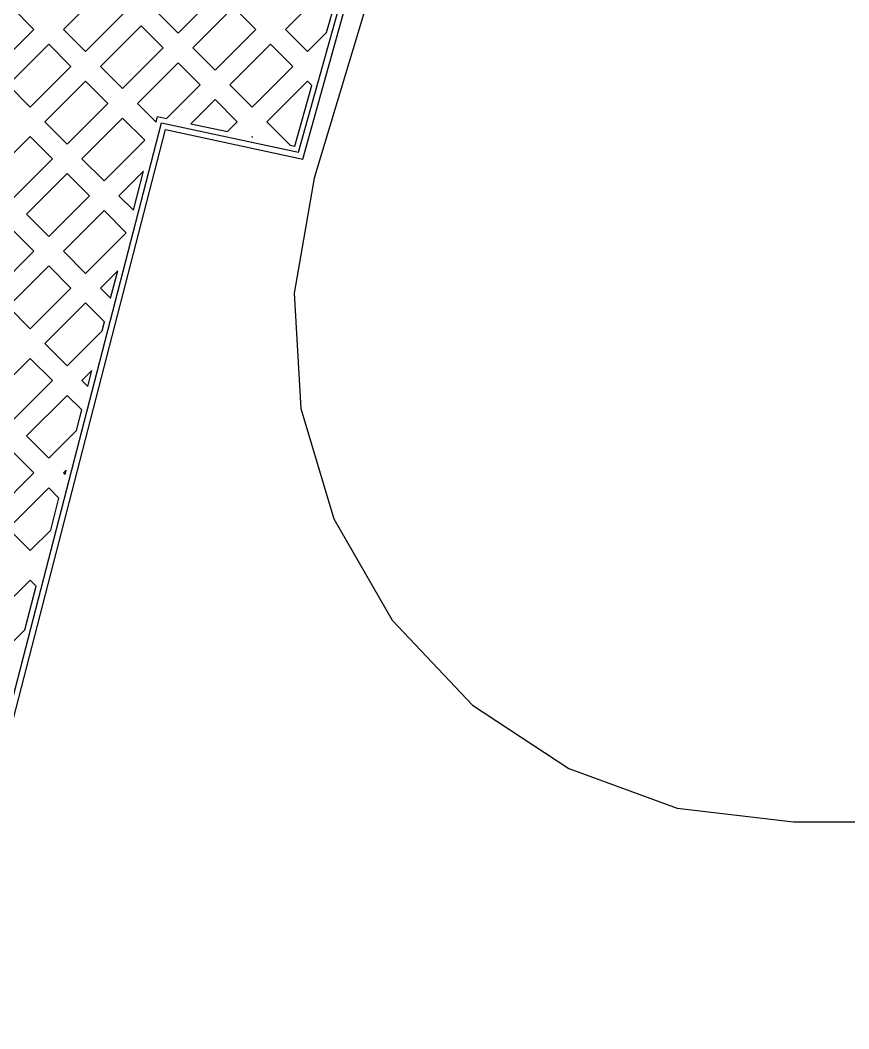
# Model space of a CAD drawing. Extents: x -211 to 2, y -103 to 318.
# Drawn here: x -91.01 to -82.56, y -34.8 to -24.51 of the extents above; entities that cross this region are included whole.
import ezdxf

# ---------------------------------------------------------------- set-up
doc = ezdxf.new("R2010")
doc.units = 0

msp = doc.modelspace()

# ---------------------------------------------------------------- linework, layer by layer
for p, q in [((-86.4509, -20.9104), (-88.0134, -26.1192)), ((-88.1737, -25.8556), (-87.2272, -22.4586)), ((-88.1316, -25.9254), (-87.17, -22.4745)), ((-90.1568, -24.1872), (-90.5717, -24.6021)), ((-89.4026, -24.6398), (-88.9878, -24.225)), ((-87.8941, -24.1872), (-88.3089, -24.6021)), ((-90.8734, -24.6021), (-91.0997, -24.3758)), ((-88.8369, -24.3758), (-89.2517, -24.7906)), ((-88.6106, -24.6021), (-88.8369, -24.3758)), ((-87.8882, -24.6339), (-87.7921, -24.2892)), ((-90.3454, -24.8283), (-89.9306, -24.4135)), ((-89.6289, -24.4135), (-89.4026, -24.6398)), ((-89.7797, -24.5644), (-90.1946, -24.9792)), ((-89.5534, -24.7906), (-89.7797, -24.5644)), ((-89.7797, -24.5644), (-89.7797, -24.5644)), ((-91.2882, -25.0169), (-90.8734, -24.6021)), ((-90.8734, -24.6021), (-90.8734, -24.6021)), ((-90.5717, -24.6021), (-90.3454, -24.8283)), ((-89.0255, -25.0169), (-88.6106, -24.6021)), ((-88.3089, -24.6021), (-88.0827, -24.8283)), ((-88.0827, -24.8283), (-87.8882, -24.6339)), ((-90.7225, -24.7529), (-91.1374, -25.1678)), ((-90.4963, -24.9792), (-90.7225, -24.7529)), ((-89.9683, -25.2055), (-89.5534, -24.7906)), ((-89.2517, -24.7906), (-89.0255, -25.0169)), ((-88.4598, -24.7529), (-88.8746, -25.1678)), ((-88.2335, -24.9792), (-88.4598, -24.7529)), ((-88.4598, -24.7529), (-88.4598, -24.7529)), ((-90.9111, -25.394), (-90.4963, -24.9792)), ((-90.4963, -24.9792), (-90.4963, -24.9792)), ((-90.1946, -24.9792), (-89.9683, -25.2055)), ((-89.4026, -24.9415), (-89.8174, -25.3563)), ((-89.1763, -25.1678), (-89.4026, -24.9415)), ((-89.4026, -24.9415), (-89.4026, -24.9415)), ((-88.6483, -25.394), (-88.2335, -24.9792)), ((-91.1374, -25.1678), (-90.9111, -25.394)), ((-90.3454, -25.13), (-90.7602, -25.5449)), ((-90.1191, -25.3563), (-90.3454, -25.13)), ((-89.52, -25.5114), (-89.1763, -25.1678)), ((-88.8746, -25.1678), (-88.6483, -25.394)), ((-88.0827, -25.13), (-88.4975, -25.5449)), ((-88.2113, -25.7934), (-88.0387, -25.174)), ((-88.0387, -25.174), (-88.0827, -25.13)), ((-90.534, -25.7712), (-90.1191, -25.3563)), ((-90.1191, -25.3563), (-90.1191, -25.3563)), ((-89.8174, -25.3563), (-89.6265, -25.5473)), ((-89.0255, -25.3186), (-89.2717, -25.5649)), ((-88.7992, -25.5449), (-89.0255, -25.3186)), ((-89.9683, -25.5072), (-90.3831, -25.922)), ((-89.742, -25.7334), (-89.9683, -25.5072)), ((-89.6265, -25.5473), (-89.6121, -25.4915)), ((-89.6121, -25.4915), (-89.52, -25.5114)), ((-91.9464, -34.7397), (-89.5736, -25.5539)), ((-91.9005, -34.799), (-89.5304, -25.6239)), ((-90.7602, -25.5449), (-90.534, -25.7712)), ((-89.5736, -25.5539), (-88.1737, -25.8556)), ((-89.5304, -25.6239), (-88.1316, -25.9254)), ((-89.2717, -25.5649), (-88.8994, -25.6451)), ((-88.8994, -25.6451), (-88.7992, -25.5449)), ((-88.7992, -25.5449), (-88.7992, -25.5449)), ((-88.4975, -25.5449), (-88.2593, -25.7831)), ((-88.4975, -25.5449), (-88.4975, -25.5449)), ((-90.9111, -25.6957), (-91.3259, -26.1106)), ((-90.6848, -25.922), (-90.9111, -25.6957)), ((-88.6483, -25.6957), (-88.6512, -25.6986)), ((-88.6512, -25.6986), (-88.6439, -25.7002)), ((-88.6512, -25.6986), (-88.6512, -25.6986)), ((-88.6439, -25.7002), (-88.6483, -25.6957)), ((-90.1568, -26.1483), (-89.742, -25.7334)), ((-89.742, -25.7334), (-89.742, -25.7334)), ((-88.2593, -25.7831), (-88.2113, -25.7934)), ((-91.0997, -26.3368), (-90.6848, -25.922)), ((-90.6848, -25.922), (-90.6848, -25.922)), ((-90.3831, -25.922), (-90.1568, -26.1483)), ((-90.534, -26.0729), (-90.9488, -26.4877)), ((-90.3077, -26.2991), (-90.534, -26.0729)), ((-89.7561, -26.0493), (-90.006, -26.2991)), ((-89.8587, -26.4464), (-89.7561, -26.0493)), ((-89.7561, -26.0493), (-89.7561, -26.0493)), ((-88.0134, -26.1192), (-88.220226, -27.293565)), ((-90.7225, -26.714), (-90.3077, -26.2991)), ((-90.3077, -26.2991), (-90.3077, -26.2991)), ((-90.006, -26.2991), (-89.8587, -26.4464)), ((-90.9488, -26.4877), (-90.7225, -26.714)), ((-90.1568, -26.45), (-90.5717, -26.8648)), ((-89.9306, -26.6763), (-90.1568, -26.45)), ((-90.8734, -26.8648), (-91.0997, -26.6385)), ((-90.3454, -27.0911), (-89.9306, -26.6763)), ((-89.9306, -26.6763), (-89.9306, -26.6763)), ((-91.2882, -27.2797), (-90.8734, -26.8648)), ((-90.5717, -26.8648), (-90.3454, -27.0911)), ((-90.7225, -27.0157), (-91.1374, -27.4305)), ((-90.4963, -27.2419), (-90.7225, -27.0157)), ((-90.7225, -27.0157), (-90.7225, -27.0157)), ((-90.0188, -27.0662), (-90.1946, -27.2419)), ((-90.091, -27.3455), (-90.0188, -27.0662)), ((-90.0188, -27.0662), (-90.0188, -27.0662)), ((-90.9111, -27.6568), (-90.4963, -27.2419)), ((-90.1946, -27.2419), (-90.091, -27.3455)), ((-88.220226, -27.293565), (-88.151364, -28.46844)), ((-91.1374, -27.4305), (-90.9111, -27.6568)), ((-90.3454, -27.3928), (-90.7602, -27.8076)), ((-90.1529, -27.5853), (-90.3454, -27.3928)), ((-90.3454, -27.3928), (-90.3454, -27.3928)), ((-90.534, -28.0339), (-90.1764, -27.6764)), ((-90.1764, -27.6764), (-90.1529, -27.5853)), ((-90.7602, -27.8076), (-90.534, -28.0339)), ((-90.9111, -27.9585), (-91.3259, -28.3733)), ((-90.6848, -28.1847), (-90.9111, -27.9585)), ((-90.2815, -28.0831), (-90.3831, -28.1847)), ((-90.3232, -28.2446), (-90.2815, -28.0831)), ((-90.2815, -28.0831), (-90.2815, -28.0831)), ((-91.0997, -28.5996), (-90.6848, -28.1847)), ((-90.6848, -28.1847), (-90.6848, -28.1847)), ((-90.3831, -28.1847), (-90.3232, -28.2446)), ((-90.534, -28.3356), (-90.9488, -28.7504)), ((-90.3852, -28.4844), (-90.534, -28.3356)), ((-90.4391, -28.6933), (-90.3852, -28.4844)), ((-90.3852, -28.4844), (-90.3852, -28.4844)), ((-88.151364, -28.46844), (-87.815176, -29.596292)), ((-90.7225, -28.9767), (-90.4391, -28.6933)), ((-90.9488, -28.7504), (-90.7225, -28.9767)), ((-90.8734, -29.1276), (-91.0997, -28.9013)), ((-90.5442, -29.1001), (-90.5717, -29.1276)), ((-90.5555, -29.1437), (-90.5442, -29.1001)), ((-90.5442, -29.1001), (-90.5442, -29.1001)), ((-91.2882, -29.5424), (-90.8734, -29.1276)), ((-90.5717, -29.1276), (-90.5555, -29.1437)), ((-90.7225, -29.2784), (-91.1374, -29.6932)), ((-90.6174, -29.3835), (-90.7225, -29.2784)), ((-90.7225, -29.2784), (-90.7225, -29.2784)), ((-90.7018, -29.7103), (-90.6174, -29.3835)), ((-87.815176, -29.596292), (-87.220022, -30.629588)), ((-91.1374, -29.6932), (-90.9111, -29.9195)), ((-90.9111, -29.9195), (-90.7018, -29.7103)), ((-90.9111, -30.2212), (-91.3259, -30.636)), ((-90.8497, -30.2826), (-90.9111, -30.2212)), ((-90.9645, -30.7272), (-90.8497, -30.2826)), ((-87.220022, -30.629588), (-86.401307, -31.496547)), ((-91.0997, -30.8623), (-90.9645, -30.7272)), ((-86.401307, -31.496547), (-85.417615, -32.142629)), ((-85.417615, -32.142629), (-84.312071, -32.546169)), ((-84.312071, -32.546169), (-83.1278, -32.6855)), ((-83.1278, -32.6855), (-77.5342, -32.6855))]:
    msp.add_line(p, q)

doc.saveas('drawing.dxf')
